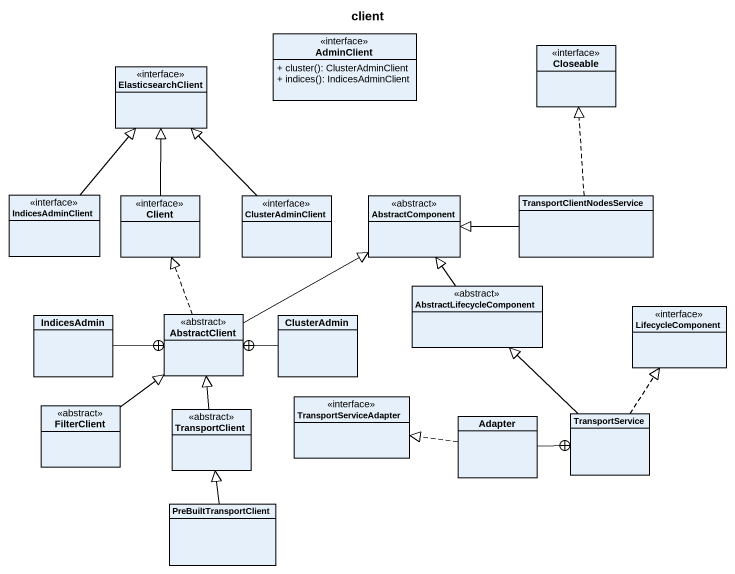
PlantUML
@startuml
title client
hide circle
hide empty members
skinparam classAttributeIconSize 0
class AdminClient <<interface>> {
  + cluster(): ClusterAdminClient
  + indices(): IndicesAdminClient
}
class ElasticsearchClient <<interface>>
class Closeable <<interface>>
class IndicesAdminClient <<interface>>
class Client <<interface>>
class ClusterAdminClient <<interface>>
class AbstractComponent <<abstract>>
class TransportClientNodesService
class AbstractLifecycleComponent <<abstract>>
class LifecycleComponent <<interface>>
class IndicesAdmin
class AbstractClient <<abstract>>
class ClusterAdmin
class FilterClient <<abstract>>
class TransportClient <<abstract>>
class TransportServiceAdapter <<interface>>
class Adapter
class TransportService
class PreBuiltTransportClient
IndicesAdminClient -up-|> ElasticsearchClient
Client -up-|> ElasticsearchClient
ClusterAdminClient -up-|> ElasticsearchClient
TransportClientNodesService .up.|> Closeable
TransportClientNodesService -left-|> AbstractComponent
AbstractLifecycleComponent -up-|> AbstractComponent
IndicesAdmin -right-+ AbstractClient
AbstractClient .up.|> Client
AbstractClient -right-|> AbstractComponent
ClusterAdmin -left-+ AbstractClient
FilterClient -up-|> AbstractClient
TransportClient -up-|> AbstractClient
Adapter .left.|> TransportServiceAdapter
Adapter -right-+ TransportService
TransportService -up-|> AbstractLifecycleComponent
TransportService .up.|> LifecycleComponent
PreBuiltTransportClient -up-|> TransportClient
@enduml
